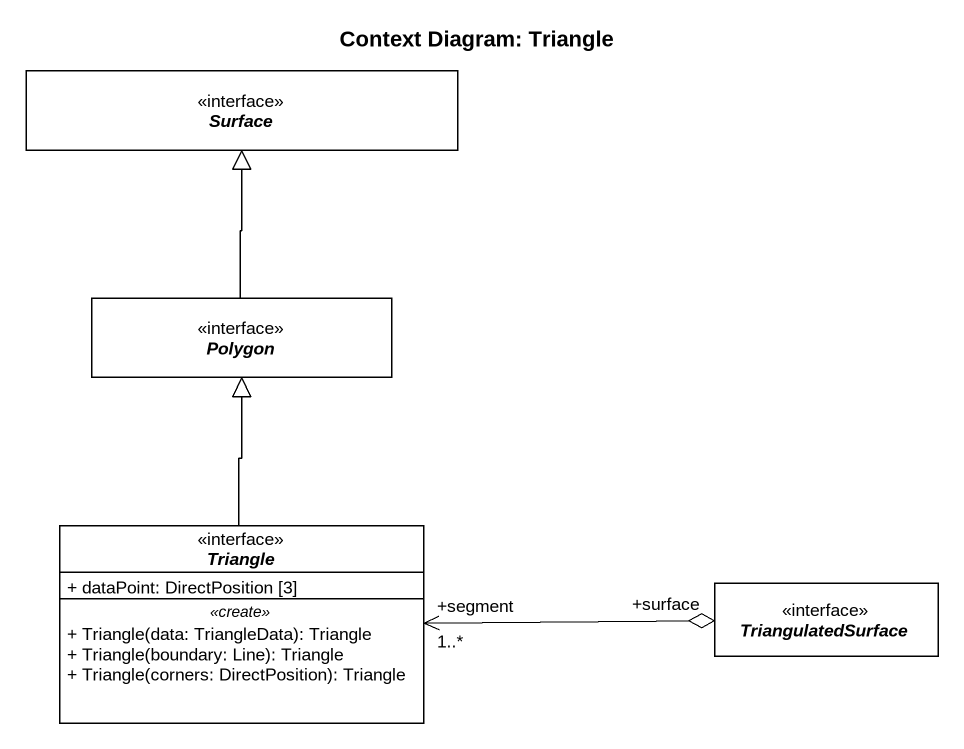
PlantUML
@startuml
title Context Diagram: Triangle
hide circle
hide empty members
skinparam classAttributeIconSize 0
interface Surface
interface Polygon
interface Triangle {
  + dataPoint: DirectPosition [3]
  .. <<create>> ..
  + Triangle(data: TriangleData): Triangle
  + Triangle(boundary: Line): Triangle
  + Triangle(corners: DirectPosition): Triangle
}
interface TriangulatedSurface
Polygon -up-|> Surface
Triangle -up-|> Polygon
Triangle "+segment\n1..*" <-right-o "+surface" TriangulatedSurface
@enduml
